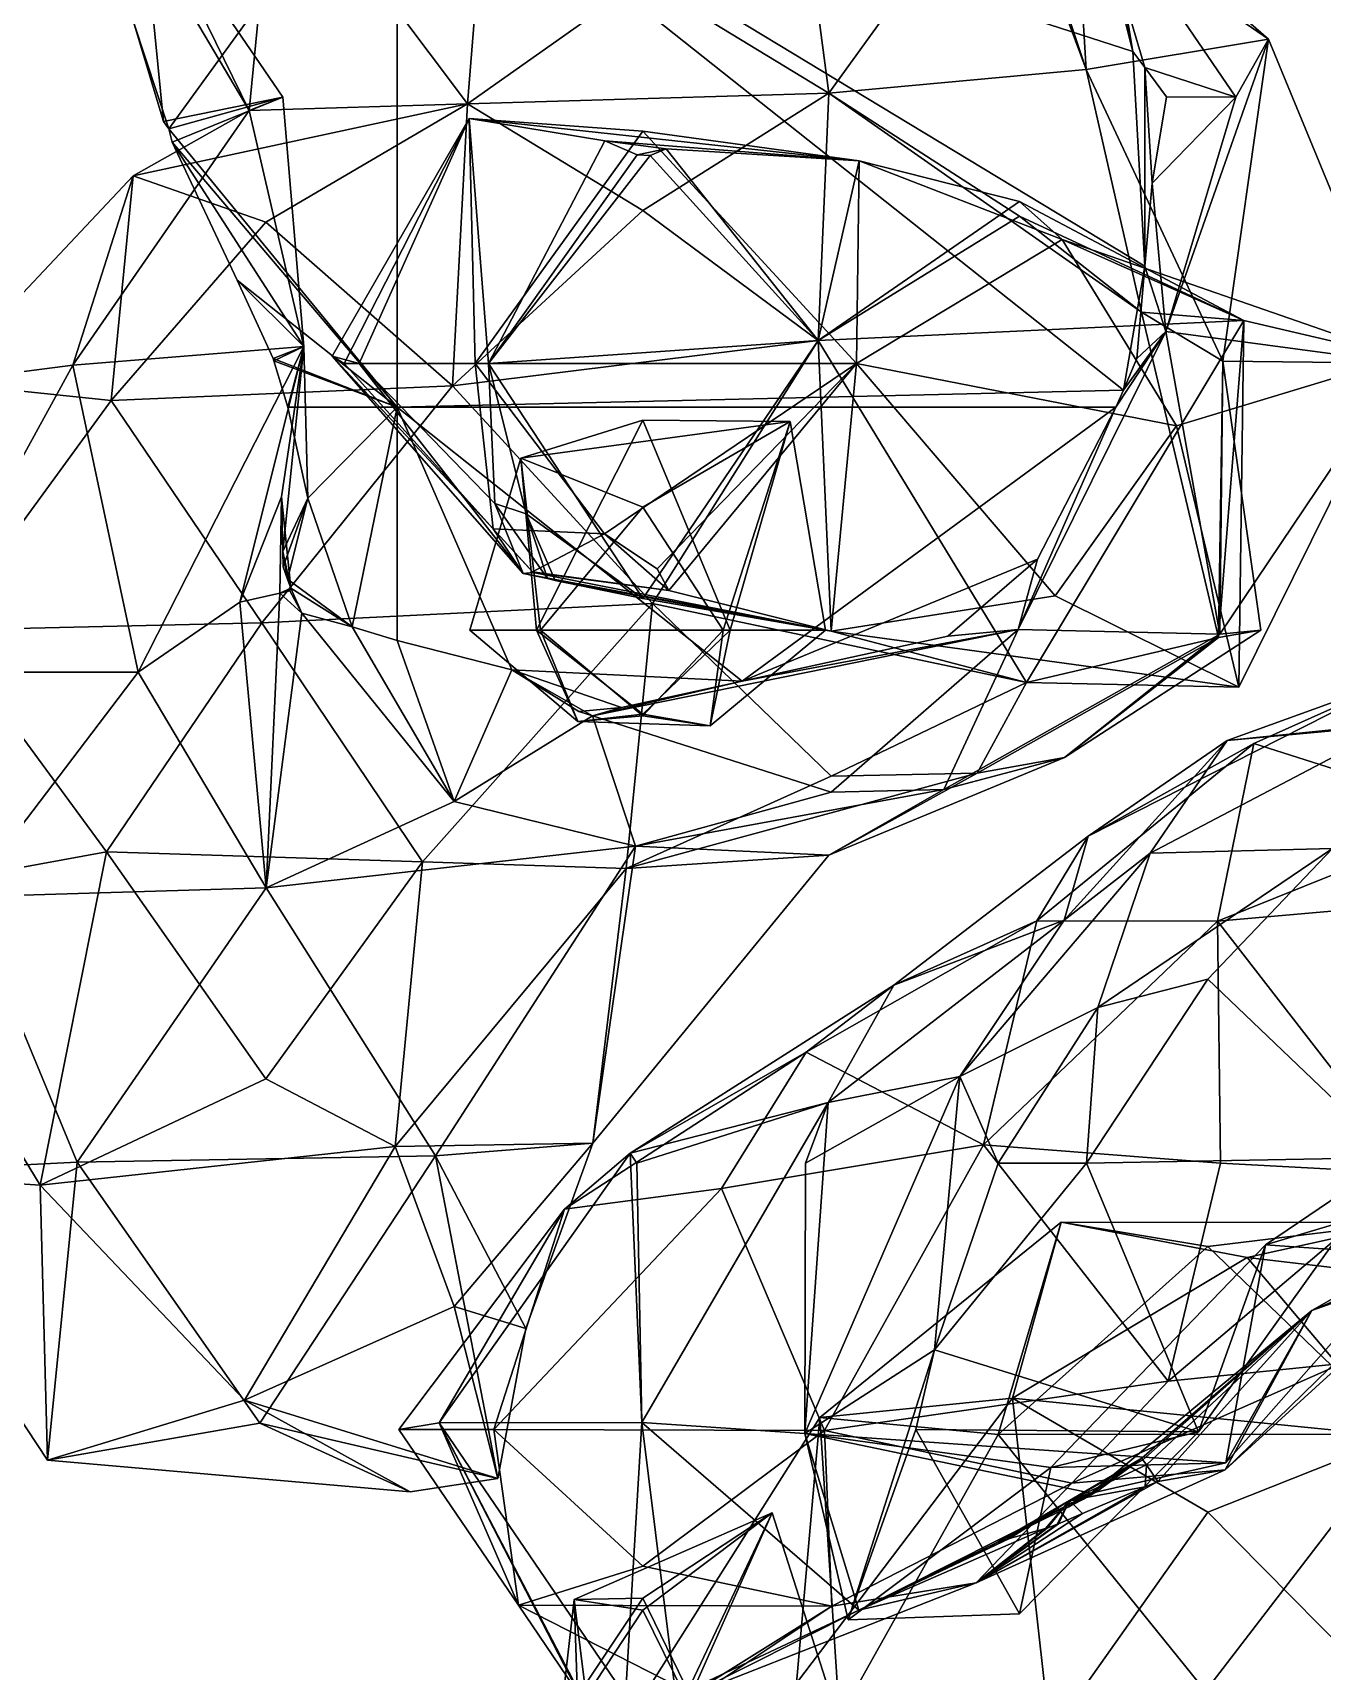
# Model space of a CAD drawing. Extents: x 290095 to 295679, y 4553756 to 4561441.
# Drawn here: x 293495.6 to 293581.9, y 4558391.9 to 4558501.4 of the extents above; entities that cross this region are included whole.
import ezdxf

# ---------------------------------------------------------------- set-up
doc = ezdxf.new("R2010")
doc.units = 0
doc.layers.add('Au_ppm_Pref_-_0_5', color=7, linetype='CONTINUOUS')

msp = doc.modelspace()

# ---------------------------------------------------------------- linework, layer by layer
at = {"layer": 'Au_ppm_Pref_-_0_5'}
for points in [[(293565.91, 4558517.88, 1935.23), (293569.19, 4558500.17, 1935.07), (293568, 4558507.19, 1935.82)], [(293565.91, 4558517.88, 1935.23), (293566.39, 4558511.33, 1930.28), (293569.19, 4558500.17, 1935.07)], [(293524.7, 4558496.65, 1912.92), (293526.33, 4558516.86, 1908.36), (293511.82, 4558513.83, 1913.02)], [(293524.7, 4558496.65, 1912.92), (293536.41, 4558504.96, 1909.14), (293526.33, 4558516.86, 1908.36)], [(293502.35, 4558502.15, 1929.81), (293520, 4558516.06, 1932.73), (293504.72, 4558494.98, 1929.33)], [(293520, 4558516.06, 1932.73), (293520, 4558476.38, 1928.94), (293504.72, 4558494.98, 1929.33)], [(293520, 4558476.38, 1928.94), (293520, 4558516.06, 1932.73), (293568.56, 4558477.52, 1932.25)], [(293568, 4558507.19, 1935.82), (293569.19, 4558500.17, 1935.07), (293520, 4558516.06, 1932.73)], [(293520, 4558516.06, 1932.73), (293569.19, 4558500.17, 1935.07), (293570, 4558485.8, 1933.39)], [(293520, 4558516.06, 1932.73), (293570, 4558485.8, 1933.39), (293568.56, 4558477.52, 1932.25)], [(293536.41, 4558504.96, 1909.14), (293548.86, 4558497.38, 1912.13), (293546.43, 4558515.81, 1908.03)], [(293561.01, 4558514.19, 1912.51), (293546.43, 4558515.81, 1908.03), (293548.86, 4558497.38, 1912.13)], [(293511.82, 4558513.83, 1913.02), (293499.12, 4558514.75, 1918.53), (293510.09, 4558496.22, 1918.22)], [(293499.12, 4558514.75, 1918.53), (293502.82, 4558511.06, 1924.34), (293510.09, 4558496.22, 1918.22)], [(293560.88, 4558512.93, 1924.15), (293565.12, 4558514.93, 1918.4), (293566.07, 4558498.95, 1917.92)], [(293566.07, 4558498.95, 1917.92), (293565.12, 4558514.93, 1918.4), (293561.01, 4558514.19, 1912.51)], [(293510.09, 4558496.22, 1918.22), (293524.7, 4558496.65, 1912.92), (293511.82, 4558513.83, 1913.02)], [(293548.86, 4558497.38, 1912.13), (293566.07, 4558498.95, 1917.92), (293561.01, 4558514.19, 1912.51)], [(293578.27, 4558500.99, 1924.31), (293566.39, 4558511.33, 1930.28), (293560.88, 4558512.93, 1924.15)], [(293560.88, 4558512.93, 1924.15), (293566.07, 4558498.95, 1917.92), (293578.27, 4558500.99, 1924.31)], [(293570, 4558499.08, 1935.01), (293569.19, 4558500.17, 1935.07), (293566.39, 4558511.33, 1930.28)], [(293570, 4558499.08, 1935.01), (293566.39, 4558511.33, 1930.28), (293576.08, 4558497.11, 1930.28)], [(293566.39, 4558511.33, 1930.28), (293578.27, 4558500.99, 1924.31), (293576.08, 4558497.11, 1930.28)], [(293504.36, 4558495.47, 1929.35), (293502.82, 4558511.06, 1924.34), (293502.35, 4558502.15, 1929.81)], [(293502.82, 4558511.06, 1924.34), (293504.36, 4558495.47, 1929.35), (293512.34, 4558497.11, 1924.34)], [(293502.82, 4558511.06, 1924.34), (293512.34, 4558497.11, 1924.34), (293510.09, 4558496.22, 1918.22)], [(293524.7, 4558496.65, 1912.92), (293548.86, 4558497.38, 1912.13), (293536.41, 4558504.96, 1909.14)], [(293504.36, 4558495.47, 1929.35), (293502.35, 4558502.15, 1929.81), (293504.72, 4558494.98, 1929.33)], [(293575.2, 4558479.46, 1918.22), (293578.27, 4558500.99, 1924.31), (293566.07, 4558498.95, 1917.92)], [(293570, 4558485.8, 1933.39), (293569.19, 4558500.17, 1935.07), (293570, 4558499.08, 1935.01)], [(293571.39, 4558481.43, 1930.2), (293576.08, 4558497.11, 1930.28), (293578.27, 4558500.99, 1924.31)], [(293571.39, 4558481.43, 1930.2), (293578.27, 4558500.99, 1924.31), (293587.21, 4558479.33, 1924.43)], [(293575.2, 4558479.46, 1918.22), (293587.21, 4558479.33, 1924.43), (293578.27, 4558500.99, 1924.31)], [(293570, 4558485.8, 1933.39), (293570, 4558499.08, 1935.01), (293570.49, 4558491.36, 1934.11)], [(293570.49, 4558491.36, 1934.11), (293570, 4558499.08, 1935.01), (293571.44, 4558497.12, 1934.9)], [(293571.44, 4558497.12, 1934.9), (293570, 4558499.08, 1935.01), (293576.08, 4558497.11, 1930.28)], [(293566.07, 4558498.95, 1917.92), (293548.86, 4558497.38, 1912.13), (293569.77, 4558482.73, 1912.46)], [(293566.07, 4558498.95, 1917.92), (293569.77, 4558482.73, 1912.46), (293575.2, 4558479.46, 1918.22)], [(293504.36, 4558495.47, 1929.35), (293504.72, 4558494.98, 1929.33), (293512.34, 4558497.11, 1924.34)], [(293504.72, 4558494.98, 1929.33), (293504.94, 4558494.09, 1929.27), (293512.34, 4558497.11, 1924.34)], [(293504.94, 4558494.09, 1929.27), (293513.74, 4558480.44, 1924.81), (293512.34, 4558497.11, 1924.34)], [(293513.74, 4558480.44, 1924.81), (293510.09, 4558496.22, 1918.22), (293512.34, 4558497.11, 1924.34)], [(293524.7, 4558496.65, 1912.92), (293536.41, 4558489.53, 1909.05), (293548.86, 4558497.38, 1912.13)], [(293548.86, 4558497.38, 1912.13), (293536.41, 4558489.53, 1909.05), (293548.15, 4558480.83, 1906.22)], [(293548.86, 4558497.38, 1912.13), (293548.15, 4558480.83, 1906.22), (293561.6, 4558489.14, 1909.18)], [(293569.77, 4558482.73, 1912.46), (293548.86, 4558497.38, 1912.13), (293561.6, 4558489.14, 1909.18)], [(293570.49, 4558491.36, 1934.11), (293571.44, 4558497.12, 1934.9), (293576.08, 4558497.11, 1930.28)], [(293570.49, 4558491.36, 1934.11), (293576.08, 4558497.11, 1930.28), (293571.39, 4558481.43, 1930.2)], [(293502.34, 4558491.84, 1912.46), (293510.09, 4558496.22, 1918.22), (293498.29, 4558479.19, 1918.39)], [(293513.74, 4558480.44, 1924.81), (293498.29, 4558479.19, 1918.39), (293510.09, 4558496.22, 1918.22)], [(293524.7, 4558496.65, 1912.92), (293510.09, 4558496.22, 1918.22), (293502.34, 4558491.84, 1912.46)], [(293524.7, 4558496.65, 1912.92), (293502.34, 4558491.84, 1912.46), (293511.21, 4558488.74, 1909.31)], [(293524.7, 4558496.65, 1912.92), (293511.21, 4558488.74, 1909.31), (293523.69, 4558477.8, 1908.72)], [(293524.7, 4558496.65, 1912.92), (293523.69, 4558477.8, 1908.72), (293536.41, 4558489.53, 1909.05)], [(293504.94, 4558494.09, 1929.27), (293504.72, 4558494.98, 1929.33), (293520, 4558476.38, 1928.94)], [(293516.45, 4558479.29, 1899.99), (293524.81, 4558495.68, 1900.58), (293515.64, 4558479.8, 1900.58)], [(293515.64, 4558479.8, 1900.58), (293524.81, 4558495.68, 1900.58), (293517.46, 4558479.29, 1901.54)], [(293516.45, 4558479.29, 1899.99), (293525.21, 4558479.29, 1895.31), (293524.81, 4558495.68, 1900.58)], [(293524.81, 4558495.68, 1900.58), (293526.1, 4558479.29, 1905.44), (293517.46, 4558479.29, 1901.54)], [(293526.1, 4558479.29, 1905.44), (293524.81, 4558495.68, 1900.58), (293533.89, 4558494.18, 1904.36)], [(293550.89, 4558492.84, 1900.58), (293533.89, 4558494.18, 1904.36), (293524.81, 4558495.68, 1900.58)], [(293524.81, 4558495.68, 1900.58), (293525.21, 4558479.29, 1895.31), (293536.41, 4558494.83, 1895.4)], [(293524.81, 4558495.68, 1900.58), (293536.41, 4558494.83, 1895.4), (293550.89, 4558492.84, 1900.58)], [(293550.71, 4558479.29, 1895.9), (293536.41, 4558494.83, 1895.4), (293525.21, 4558479.29, 1895.31)], [(293550.71, 4558479.29, 1895.9), (293550.89, 4558492.84, 1900.58), (293536.41, 4558494.83, 1895.4)], [(293504.94, 4558494.09, 1929.27), (293520, 4558476.38, 1928.94), (293509.29, 4558484.87, 1928.78)], [(293513.74, 4558480.44, 1924.81), (293504.94, 4558494.09, 1929.27), (293509.29, 4558484.87, 1928.78)], [(293533.89, 4558494.18, 1904.36), (293536.05, 4558493.26, 1905.41), (293526.1, 4558479.29, 1905.44)], [(293550.89, 4558492.84, 1900.58), (293537.99, 4558493.66, 1904.88), (293533.89, 4558494.18, 1904.36)], [(293537.99, 4558493.66, 1904.88), (293536.05, 4558493.26, 1905.41), (293533.89, 4558494.18, 1904.36)], [(293536.9, 4558493.21, 1905.44), (293536.05, 4558493.26, 1905.41), (293537.99, 4558493.66, 1904.88)], [(293537.99, 4558493.66, 1904.88), (293548.15, 4558480.83, 1906.22), (293536.9, 4558493.21, 1905.44)], [(293550.89, 4558492.84, 1900.58), (293548.15, 4558480.83, 1906.22), (293537.99, 4558493.66, 1904.88)], [(293536.05, 4558493.26, 1905.41), (293536.9, 4558493.21, 1905.44), (293526.1, 4558479.29, 1905.44)], [(293548.15, 4558480.83, 1906.22), (293526.1, 4558479.29, 1905.44), (293536.9, 4558493.21, 1905.44)], [(293561.6, 4558490.14, 1904.2), (293548.15, 4558480.83, 1906.22), (293550.89, 4558492.84, 1900.58)], [(293550.71, 4558479.29, 1895.9), (293564.46, 4558487.59, 1899.16), (293550.89, 4558492.84, 1900.58)], [(293561.6, 4558490.14, 1904.2), (293550.89, 4558492.84, 1900.58), (293564.46, 4558487.59, 1899.16)], [(293489.31, 4558478.04, 1912.46), (293502.34, 4558491.84, 1912.46), (293498.29, 4558479.19, 1918.39)], [(293502.34, 4558491.84, 1912.46), (293489.31, 4558478.04, 1912.46), (293500.86, 4558476.83, 1908.4)], [(293502.34, 4558491.84, 1912.46), (293500.86, 4558476.83, 1908.4), (293511.21, 4558488.74, 1909.31)], [(293570.49, 4558491.36, 1934.11), (293571.39, 4558481.43, 1930.2), (293570, 4558485.8, 1933.39)], [(293523.69, 4558477.8, 1908.72), (293548.15, 4558480.83, 1906.22), (293536.41, 4558489.53, 1909.05)], [(293548.15, 4558480.83, 1906.22), (293561.6, 4558490.14, 1904.2), (293576.62, 4558482.18, 1906.84)], [(293561.6, 4558490.14, 1904.2), (293564.46, 4558487.59, 1899.16), (293576.62, 4558482.18, 1906.84)], [(293511.21, 4558488.74, 1909.31), (293500.86, 4558476.83, 1908.4), (293523.69, 4558477.8, 1908.72)], [(293561.6, 4558489.14, 1909.18), (293548.15, 4558480.83, 1906.22), (293576.62, 4558482.18, 1906.84)], [(293569.77, 4558482.73, 1912.46), (293561.6, 4558489.14, 1909.18), (293576.62, 4558482.18, 1906.84)], [(293550.71, 4558479.29, 1895.9), (293572.1, 4558475.13, 1897.02), (293564.46, 4558487.59, 1899.16)], [(293576.62, 4558482.18, 1906.84), (293564.46, 4558487.59, 1899.16), (293587.21, 4558479.71, 1900.43)], [(293572.1, 4558475.13, 1897.02), (293587.21, 4558479.71, 1900.43), (293564.46, 4558487.59, 1899.16)], [(293509.29, 4558484.87, 1928.78), (293520, 4558476.38, 1928.94), (293511.69, 4558479.64, 1928.62)], [(293511.69, 4558479.64, 1928.62), (293513.74, 4558480.44, 1924.81), (293509.29, 4558484.87, 1928.78)], [(293568.56, 4558477.52, 1932.25), (293570, 4558485.8, 1933.39), (293569.46, 4558479.63, 1932.59)], [(293570, 4558485.8, 1933.39), (293571.39, 4558481.43, 1930.2), (293569.46, 4558479.63, 1932.59)], [(293575.2, 4558479.46, 1918.22), (293569.77, 4558482.73, 1912.46), (293574.91, 4558460.98, 1912.41)], [(293569.77, 4558482.73, 1912.46), (293576.62, 4558482.18, 1906.84), (293574.91, 4558460.98, 1912.41)], [(293562.07, 4558457.97, 1906.38), (293574.91, 4558460.98, 1912.41), (293576.62, 4558482.18, 1906.84)], [(293576.62, 4558482.18, 1906.84), (293576.29, 4558457.65, 1900.73), (293562.07, 4558457.97, 1906.38)], [(293576.62, 4558482.18, 1906.84), (293587.21, 4558479.71, 1900.43), (293576.29, 4558457.65, 1900.73)], [(293502.68, 4558458.67, 1923), (293498.29, 4558479.19, 1918.39), (293513.74, 4558480.44, 1924.81)], [(293502.68, 4558458.67, 1923), (293513.74, 4558480.44, 1924.81), (293509.47, 4558463.34, 1927.51)], [(293509.47, 4558463.34, 1927.51), (293513.74, 4558480.44, 1924.81), (293512.26, 4558470.39, 1927.36)], [(293511.75, 4558479.47, 1928.61), (293513.74, 4558480.44, 1924.81), (293511.69, 4558479.64, 1928.62)], [(293512.67, 4558476.38, 1928.49), (293513.74, 4558480.44, 1924.81), (293511.75, 4558479.47, 1928.61)], [(293512.26, 4558470.39, 1927.36), (293513.74, 4558480.44, 1924.81), (293512.35, 4558466.74, 1928.87)], [(293512.35, 4558466.74, 1928.87), (293513.74, 4558480.44, 1924.81), (293514.02, 4558470.29, 1929.04)], [(293514.02, 4558470.29, 1929.04), (293513.74, 4558480.44, 1924.81), (293512.67, 4558476.38, 1928.49)], [(293537.06, 4558463.26, 1908.09), (293548.15, 4558480.83, 1906.22), (293523.69, 4558477.8, 1908.72)], [(293526.1, 4558479.29, 1905.44), (293548.15, 4558480.83, 1906.22), (293536.41, 4558463.58, 1905.82)], [(293548.15, 4558480.83, 1906.22), (293549.02, 4558461.4, 1900.52), (293536.41, 4558463.58, 1905.82)], [(293537.06, 4558463.26, 1908.09), (293562.07, 4558457.97, 1906.38), (293548.15, 4558480.83, 1906.22)], [(293562.07, 4558457.97, 1906.38), (293549.02, 4558461.4, 1900.52), (293548.15, 4558480.83, 1906.22)], [(293571.39, 4558481.43, 1930.2), (293561.53, 4558461.51, 1930.3), (293568.06, 4558476.38, 1932.11)], [(293571.39, 4558481.43, 1930.2), (293575, 4558461.2, 1924.49), (293561.53, 4558461.51, 1930.3)], [(293571.39, 4558481.43, 1930.2), (293568.06, 4558476.38, 1932.11), (293568.56, 4558477.52, 1932.25)], [(293571.39, 4558481.43, 1930.2), (293568.56, 4558477.52, 1932.25), (293569.46, 4558479.63, 1932.59)], [(293575, 4558461.2, 1924.49), (293571.39, 4558481.43, 1930.2), (293587.21, 4558479.33, 1924.43)], [(293511.69, 4558479.64, 1928.62), (293520, 4558476.38, 1928.94), (293511.75, 4558479.47, 1928.61)], [(293511.75, 4558479.47, 1928.61), (293520, 4558476.38, 1928.94), (293512.67, 4558476.38, 1928.49)], [(293516.45, 4558479.29, 1899.99), (293515.64, 4558479.8, 1900.58), (293526.42, 4558468.25, 1899.56)], [(293528.42, 4558465.26, 1900.58), (293526.42, 4558468.25, 1899.56), (293515.64, 4558479.8, 1900.58)], [(293515.64, 4558479.8, 1900.58), (293517.46, 4558479.29, 1901.54), (293528.42, 4558465.26, 1900.58)], [(293576.29, 4558457.65, 1900.73), (293587.21, 4558479.71, 1900.43), (293572.1, 4558475.13, 1897.02)], [(293575.2, 4558479.46, 1918.22), (293574.91, 4558460.98, 1912.41), (293577.74, 4558461.47, 1918.4)], [(293575, 4558461.2, 1924.49), (293587.21, 4558479.33, 1924.43), (293575.2, 4558479.46, 1918.22)], [(293575, 4558461.2, 1924.49), (293575.2, 4558479.46, 1918.22), (293577.74, 4558461.47, 1918.4)], [(293502.68, 4558458.67, 1923), (293487.05, 4558458.66, 1917.55), (293498.29, 4558479.19, 1918.39)], [(293489.31, 4558478.04, 1912.46), (293498.29, 4558479.19, 1918.39), (293487.05, 4558458.66, 1917.55)], [(293525.21, 4558479.29, 1895.31), (293516.45, 4558479.29, 1899.99), (293526.42, 4558468.25, 1899.56)], [(293526.1, 4558479.29, 1905.44), (293526.52, 4558469.95, 1902.13), (293517.46, 4558479.29, 1901.54)], [(293528.42, 4558465.26, 1900.58), (293517.46, 4558479.29, 1901.54), (293526.52, 4558469.95, 1902.13)], [(293525.21, 4558479.29, 1895.31), (293526.42, 4558468.25, 1899.56), (293533.86, 4558467.92, 1895.59)], [(293550.71, 4558479.29, 1895.9), (293525.21, 4558479.29, 1895.31), (293533.86, 4558467.92, 1895.59)], [(293526.52, 4558469.95, 1902.13), (293526.1, 4558479.29, 1905.44), (293528.61, 4558469.24, 1903.16)], [(293528.61, 4558469.24, 1903.16), (293526.1, 4558479.29, 1905.44), (293536.41, 4558463.58, 1905.82)], [(293550.71, 4558479.29, 1895.9), (293533.86, 4558467.92, 1895.59), (293537.38, 4558465.57, 1895.69)], [(293550.71, 4558479.29, 1895.9), (293537.38, 4558465.57, 1895.69), (293538.16, 4558464.13, 1896.35)], [(293550.71, 4558479.29, 1895.9), (293538.16, 4558464.13, 1896.35), (293549.02, 4558461.4, 1900.52)], [(293550.71, 4558479.29, 1895.9), (293549.02, 4558461.4, 1900.52), (293563.99, 4558463.77, 1896.54)], [(293550.71, 4558479.29, 1895.9), (293563.99, 4558463.77, 1896.54), (293572.1, 4558475.13, 1897.02)], [(293489.31, 4558478.04, 1912.46), (293489.65, 4558461.47, 1908.24), (293500.86, 4558476.83, 1908.4)], [(293523.69, 4558477.8, 1908.72), (293500.86, 4558476.83, 1908.4), (293510.93, 4558461.95, 1908.18)], [(293537.06, 4558463.26, 1908.09), (293523.69, 4558477.8, 1908.72), (293510.93, 4558461.95, 1908.18)], [(293568.56, 4558477.52, 1932.25), (293568.06, 4558476.38, 1932.11), (293520, 4558476.38, 1928.94)], [(293500.86, 4558476.83, 1908.4), (293489.65, 4558461.47, 1908.24), (293510.93, 4558461.95, 1908.18)], [(293512.67, 4558476.38, 1928.49), (293520, 4558476.38, 1928.94), (293514.02, 4558470.29, 1929.04)], [(293514.02, 4558470.29, 1929.04), (293520, 4558476.38, 1928.94), (293516.97, 4558461.69, 1929.88)], [(293520, 4558476.38, 1928.94), (293520, 4558460.78, 1930.14), (293516.97, 4558461.69, 1929.88)], [(293527.67, 4558458.81, 1930.86), (293520, 4558460.78, 1930.14), (293520, 4558476.38, 1928.94)], [(293520, 4558476.38, 1928.94), (293543.07, 4558458.07, 1932.07), (293527.67, 4558458.81, 1930.86)], [(293543.07, 4558458.07, 1932.07), (293520, 4558476.38, 1928.94), (293568.06, 4558476.38, 1932.11)], [(293562.82, 4558466.21, 1932.66), (293543.07, 4558458.07, 1932.07), (293568.06, 4558476.38, 1932.11)], [(293568.06, 4558476.38, 1932.11), (293561.53, 4558461.51, 1930.3), (293562.82, 4558466.21, 1932.66)], [(293528.27, 4558472.98, 1882.77), (293529.31, 4558461.47, 1879.42), (293536.41, 4558475.52, 1878.08)], [(293546.27, 4558475.43, 1882.77), (293528.27, 4558472.98, 1882.77), (293536.41, 4558475.52, 1878.08)], [(293528.27, 4558472.98, 1882.77), (293546.27, 4558475.43, 1882.77), (293536.41, 4558469.69, 1885.5)], [(293542.27, 4558461.47, 1880), (293536.41, 4558475.52, 1878.08), (293529.31, 4558461.47, 1879.42)], [(293542.27, 4558461.47, 1880), (293546.27, 4558475.43, 1882.77), (293536.41, 4558475.52, 1878.08)], [(293546.27, 4558475.43, 1882.77), (293541.8, 4558461.47, 1885.31), (293536.41, 4558469.69, 1885.5)], [(293546.27, 4558475.43, 1882.77), (293548.64, 4558461.47, 1882.77), (293541.8, 4558461.47, 1885.31)], [(293542.27, 4558461.47, 1880), (293548.64, 4558461.47, 1882.77), (293546.27, 4558475.43, 1882.77)], [(293572.1, 4558475.13, 1897.02), (293563.99, 4558463.77, 1896.54), (293576.29, 4558457.65, 1900.73)], [(293524.84, 4558461.47, 1882.77), (293528.27, 4558472.98, 1882.77), (293529.57, 4558461.47, 1885.99)], [(293528.27, 4558472.98, 1882.77), (293524.84, 4558461.47, 1882.77), (293529.31, 4558461.47, 1879.42)], [(293528.27, 4558472.98, 1882.77), (293536.41, 4558469.69, 1885.5), (293529.57, 4558461.47, 1885.99)], [(293509.47, 4558463.34, 1927.51), (293512.26, 4558470.39, 1927.36), (293512.14, 4558463.94, 1929.05)], [(293512.26, 4558470.39, 1927.36), (293512.87, 4558464.27, 1929.43), (293512.14, 4558463.94, 1929.05)], [(293512.87, 4558464.27, 1929.43), (293512.26, 4558470.39, 1927.36), (293512.35, 4558466.74, 1928.87)], [(293512.37, 4558465.71, 1929.29), (293512.35, 4558466.74, 1928.87), (293514.02, 4558470.29, 1929.04)], [(293512.66, 4558464.87, 1929.37), (293512.37, 4558465.71, 1929.29), (293514.02, 4558470.29, 1929.04)], [(293512.66, 4558464.87, 1929.37), (293514.02, 4558470.29, 1929.04), (293516.97, 4558461.69, 1929.88)], [(293528.42, 4558465.26, 1900.58), (293526.52, 4558469.95, 1902.13), (293530.04, 4558464.92, 1901.51)], [(293526.52, 4558469.95, 1902.13), (293528.61, 4558469.24, 1903.16), (293530.04, 4558464.92, 1901.51)], [(293541.8, 4558461.47, 1885.31), (293529.57, 4558461.47, 1885.99), (293536.41, 4558469.69, 1885.5)], [(293530.55, 4558464.79, 1902.66), (293528.61, 4558469.24, 1903.16), (293536.41, 4558463.58, 1905.82)], [(293530.04, 4558464.92, 1901.51), (293528.61, 4558469.24, 1903.16), (293530.55, 4558464.79, 1902.66)], [(293529.05, 4558465.38, 1899.38), (293533.86, 4558467.92, 1895.59), (293526.42, 4558468.25, 1899.56)], [(293526.42, 4558468.25, 1899.56), (293528.42, 4558465.26, 1900.58), (293529.08, 4558465.33, 1899.4)], [(293528.42, 4558465.26, 1900.58), (293528.42, 4558465.26, 1900.58), (293526.42, 4558468.25, 1899.56)], [(293529.05, 4558465.38, 1899.38), (293526.42, 4558468.25, 1899.56), (293529.08, 4558465.33, 1899.4)], [(293529.05, 4558465.38, 1899.38), (293538.16, 4558464.13, 1896.35), (293533.86, 4558467.92, 1895.59)], [(293538.16, 4558464.13, 1896.35), (293537.38, 4558465.57, 1895.69), (293533.86, 4558467.92, 1895.59)], [(293512.66, 4558464.87, 1929.37), (293512.35, 4558466.74, 1928.87), (293512.37, 4558465.71, 1929.29)], [(293512.87, 4558464.27, 1929.43), (293512.35, 4558466.74, 1928.87), (293512.66, 4558464.87, 1929.37)], [(293562.82, 4558466.21, 1932.66), (293556.82, 4558461.06, 1932.72), (293543.07, 4558458.07, 1932.07)], [(293562.82, 4558466.21, 1932.66), (293561.53, 4558461.51, 1930.3), (293556.82, 4558461.06, 1932.72)], [(293528.42, 4558465.26, 1900.58), (293549.02, 4558461.4, 1900.52), (293529.08, 4558465.33, 1899.4)], [(293528.42, 4558465.26, 1900.58), (293530.04, 4558464.92, 1901.51), (293528.42, 4558465.26, 1900.58)], [(293530.04, 4558464.92, 1901.51), (293549.02, 4558461.4, 1900.52), (293528.42, 4558465.26, 1900.58)], [(293529.08, 4558465.33, 1899.4), (293538.16, 4558464.13, 1896.35), (293529.05, 4558465.38, 1899.38)], [(293549.02, 4558461.4, 1900.52), (293538.16, 4558464.13, 1896.35), (293529.08, 4558465.33, 1899.4)], [(293512.14, 4558463.94, 1929.05), (293512.87, 4558464.27, 1929.43), (293512.81, 4558464.09, 1929.44)], [(293512.14, 4558463.94, 1929.05), (293512.81, 4558464.09, 1929.44), (293513.61, 4558462.6, 1929.6)], [(293512.87, 4558464.27, 1929.43), (293512.66, 4558464.87, 1929.37), (293516.97, 4558461.69, 1929.88)], [(293513.61, 4558462.6, 1929.6), (293512.81, 4558464.09, 1929.44), (293512.87, 4558464.27, 1929.43)], [(293513.61, 4558462.6, 1929.6), (293512.87, 4558464.27, 1929.43), (293516.97, 4558461.69, 1929.88)], [(293530.55, 4558464.79, 1902.66), (293549.02, 4558461.4, 1900.52), (293530.04, 4558464.92, 1901.51)], [(293536.41, 4558463.58, 1905.82), (293549.02, 4558461.4, 1900.52), (293530.55, 4558464.79, 1902.66)], [(293509.47, 4558463.34, 1927.51), (293511.24, 4558444.24, 1924.98), (293502.68, 4558458.67, 1923)], [(293512.14, 4558463.94, 1929.05), (293511.24, 4558444.24, 1924.98), (293509.47, 4558463.34, 1927.51)], [(293521.68, 4558445.98, 1908.3), (293537.06, 4558463.26, 1908.09), (293510.93, 4558461.95, 1908.18)], [(293511.24, 4558444.24, 1924.98), (293512.14, 4558463.94, 1929.05), (293513.61, 4558462.6, 1929.6)], [(293521.68, 4558445.98, 1908.3), (293535.31, 4558445.53, 1912.75), (293537.06, 4558463.26, 1908.09)], [(293535.31, 4558445.53, 1912.75), (293549.01, 4558451.72, 1909.21), (293537.06, 4558463.26, 1908.09)], [(293537.06, 4558463.26, 1908.09), (293549.01, 4558451.72, 1909.21), (293562.07, 4558457.97, 1906.38)], [(293576.29, 4558457.65, 1900.73), (293563.99, 4558463.77, 1896.54), (293549.02, 4558461.4, 1900.52)], [(293510.93, 4558461.95, 1908.18), (293489.65, 4558461.47, 1908.24), (293500.56, 4558446.65, 1908.44)], [(293521.68, 4558445.98, 1908.3), (293510.93, 4558461.95, 1908.18), (293500.56, 4558446.65, 1908.44)], [(293523.81, 4558450.02, 1928.16), (293511.24, 4558444.24, 1924.98), (293513.61, 4558462.6, 1929.6)], [(293523.81, 4558450.02, 1928.16), (293513.61, 4558462.6, 1929.6), (293516.97, 4558461.69, 1929.88)], [(293489.65, 4558461.47, 1908.24), (293484.34, 4558443.69, 1912.15), (293500.56, 4558446.65, 1908.44)], [(293520, 4558460.78, 1930.14), (293523.81, 4558450.02, 1928.16), (293516.97, 4558461.69, 1929.88)], [(293527.67, 4558458.81, 1930.86), (293523.81, 4558450.02, 1928.16), (293520, 4558460.78, 1930.14)], [(293532.08, 4558455.36, 1882.77), (293524.84, 4558461.47, 1882.77), (293529.57, 4558461.47, 1885.99)], [(293524.84, 4558461.47, 1882.77), (293532.08, 4558455.36, 1882.77), (293529.31, 4558461.47, 1879.42)], [(293542.27, 4558461.47, 1880), (293529.31, 4558461.47, 1879.42), (293536.41, 4558455.85, 1880.89)], [(293532.08, 4558455.36, 1882.77), (293536.41, 4558455.85, 1880.89), (293529.31, 4558461.47, 1879.42)], [(293532.08, 4558455.36, 1882.77), (293529.57, 4558461.47, 1885.99), (293536.41, 4558455.75, 1884.67)], [(293536.41, 4558455.75, 1884.67), (293529.57, 4558461.47, 1885.99), (293541.8, 4558461.47, 1885.31)], [(293561.53, 4558461.51, 1930.3), (293533.05, 4558455.74, 1930.97), (293543.07, 4558458.07, 1932.07)], [(293561.53, 4558461.51, 1930.3), (293549.01, 4558450.63, 1927.95), (293533.05, 4558455.74, 1930.97)], [(293542.27, 4558461.47, 1880), (293536.41, 4558455.85, 1880.89), (293540.93, 4558455.07, 1882.77)], [(293540.93, 4558455.07, 1882.77), (293536.41, 4558455.75, 1884.67), (293541.8, 4558461.47, 1885.31)], [(293542.27, 4558461.47, 1880), (293540.93, 4558455.07, 1882.77), (293548.64, 4558461.47, 1882.77)], [(293548.64, 4558461.47, 1882.77), (293540.93, 4558455.07, 1882.77), (293541.8, 4558461.47, 1885.31)], [(293556.82, 4558461.06, 1932.72), (293561.53, 4558461.51, 1930.3), (293543.07, 4558458.07, 1932.07)], [(293556.54, 4558450.81, 1924.34), (293549.01, 4558450.63, 1927.95), (293561.53, 4558461.51, 1930.3)], [(293562.07, 4558457.97, 1906.38), (293576.29, 4558457.65, 1900.73), (293549.02, 4558461.4, 1900.52)], [(293561.53, 4558461.51, 1930.3), (293575, 4558461.2, 1924.49), (293556.54, 4558450.81, 1924.34)], [(293575, 4558461.2, 1924.49), (293564.62, 4558452.95, 1919.82), (293556.54, 4558450.81, 1924.34)], [(293564.62, 4558452.95, 1919.82), (293574.91, 4558460.98, 1912.41), (293558.79, 4558451.92, 1913.89)], [(293574.91, 4558460.98, 1912.41), (293562.07, 4558457.97, 1906.38), (293558.79, 4558451.92, 1913.89)], [(293564.62, 4558452.95, 1919.82), (293575, 4558461.2, 1924.49), (293577.74, 4558461.47, 1918.4)], [(293577.74, 4558461.47, 1918.4), (293574.91, 4558460.98, 1912.41), (293564.62, 4558452.95, 1919.82)], [(293502.68, 4558458.67, 1923), (293491.24, 4558443.65, 1921.88), (293487.05, 4558458.66, 1917.55)], [(293502.68, 4558458.67, 1923), (293511.24, 4558444.24, 1924.98), (293491.24, 4558443.65, 1921.88)], [(293527.67, 4558458.81, 1930.86), (293533.05, 4558455.74, 1930.97), (293523.81, 4558450.02, 1928.16)], [(293534.99, 4558456.29, 1931.6), (293532.14, 4558456.04, 1931.41), (293527.67, 4558458.81, 1930.86)], [(293543.07, 4558458.07, 1932.07), (293534.99, 4558456.29, 1931.6), (293527.67, 4558458.81, 1930.86)], [(293533.05, 4558455.74, 1930.97), (293527.67, 4558458.81, 1930.86), (293532.14, 4558456.04, 1931.41)], [(293543.07, 4558458.07, 1932.07), (293533.05, 4558455.74, 1930.97), (293534.99, 4558456.29, 1931.6)], [(293549.01, 4558451.72, 1909.21), (293558.79, 4558451.92, 1913.89), (293562.07, 4558457.97, 1906.38)], [(293566.21, 4558447.69, 1859.01), (293587.09, 4558458.28, 1859.23), (293577.28, 4558453.9, 1863.88)], [(293587.09, 4558458.28, 1859.23), (293566.21, 4558447.69, 1859.01), (293575.49, 4558454.09, 1853.04)], [(293575.49, 4558454.09, 1853.04), (293598.69, 4558456.46, 1853.39), (293587.09, 4558458.28, 1859.23)], [(293592.43, 4558449.09, 1865.78), (293577.28, 4558453.9, 1863.88), (293587.09, 4558458.28, 1859.23)], [(293598.69, 4558456.46, 1853.39), (293575.49, 4558454.09, 1853.04), (293586.65, 4558455.11, 1846.91)], [(293535.93, 4558447.02, 1924.56), (293523.81, 4558450.02, 1928.16), (293533.05, 4558455.74, 1930.97)], [(293532.08, 4558455.36, 1882.77), (293540.93, 4558455.07, 1882.77), (293536.41, 4558455.85, 1880.89)], [(293540.93, 4558455.07, 1882.77), (293532.08, 4558455.36, 1882.77), (293536.41, 4558455.75, 1884.67)], [(293533.05, 4558455.74, 1930.97), (293532.14, 4558456.04, 1931.41), (293534.99, 4558456.29, 1931.6)], [(293535.93, 4558447.02, 1924.56), (293533.05, 4558455.74, 1930.97), (293549.01, 4558450.63, 1927.95)], [(293570.35, 4558446.55, 1846.2), (293586.65, 4558455.11, 1846.91), (293575.49, 4558454.09, 1853.04)], [(293586.65, 4558455.11, 1846.91), (293570.35, 4558446.55, 1846.2), (293582.55, 4558446.88, 1840.02)], [(293574.85, 4558442.01, 1870.64), (293562.77, 4558442.04, 1864.97), (293577.28, 4558453.9, 1863.88)], [(293562.77, 4558442.04, 1864.97), (293566.21, 4558447.69, 1859.01), (293577.28, 4558453.9, 1863.88)], [(293570.35, 4558446.55, 1846.2), (293575.49, 4558454.09, 1853.04), (293564.59, 4558442.08, 1853)], [(293566.21, 4558447.69, 1859.01), (293564.59, 4558442.08, 1853), (293575.49, 4558454.09, 1853.04)], [(293574.85, 4558442.01, 1870.64), (293577.28, 4558453.9, 1863.88), (293592.43, 4558449.09, 1865.78)], [(293556.54, 4558450.81, 1924.34), (293564.62, 4558452.95, 1919.82), (293548.85, 4558446.42, 1918.33)], [(293548.85, 4558446.42, 1918.33), (293564.62, 4558452.95, 1919.82), (293558.79, 4558451.92, 1913.89)], [(293548.85, 4558446.42, 1918.33), (293558.79, 4558451.92, 1913.89), (293535.31, 4558445.53, 1912.75)], [(293535.31, 4558445.53, 1912.75), (293558.79, 4558451.92, 1913.89), (293549.01, 4558451.72, 1909.21)], [(293535.93, 4558447.02, 1924.56), (293511.24, 4558444.24, 1924.98), (293523.81, 4558450.02, 1928.16)], [(293535.93, 4558447.02, 1924.56), (293549.01, 4558450.63, 1927.95), (293556.54, 4558450.81, 1924.34)], [(293535.93, 4558447.02, 1924.56), (293556.54, 4558450.81, 1924.34), (293548.85, 4558446.42, 1918.33)], [(293593.41, 4558443.65, 1868.06), (293574.85, 4558442.01, 1870.64), (293592.43, 4558449.09, 1865.78)], [(293562.77, 4558442.04, 1864.97), (293553.2, 4558437.73, 1859.01), (293566.21, 4558447.69, 1859.01)], [(293564.59, 4558442.08, 1853), (293566.21, 4558447.69, 1859.01), (293553.2, 4558437.73, 1859.01)], [(293484.34, 4558443.69, 1912.15), (293496.11, 4558424.37, 1911.34), (293500.56, 4558446.65, 1908.44)], [(293511.21, 4558431.48, 1908.4), (293500.56, 4558446.65, 1908.44), (293496.11, 4558424.37, 1911.34)], [(293521.68, 4558445.98, 1908.3), (293500.56, 4558446.65, 1908.44), (293511.21, 4558431.48, 1908.4)], [(293511.24, 4558444.24, 1924.98), (293535.93, 4558447.02, 1924.56), (293522.56, 4558426.32, 1923.8)], [(293535.93, 4558447.02, 1924.56), (293533.07, 4558427.18, 1918.4), (293522.56, 4558426.32, 1923.8)], [(293535.93, 4558447.02, 1924.56), (293548.85, 4558446.42, 1918.33), (293533.07, 4558427.18, 1918.4)], [(293557.63, 4558431.63, 1845.28), (293570.35, 4558446.55, 1846.2), (293564.59, 4558442.08, 1853)], [(293570.35, 4558446.55, 1846.2), (293557.63, 4558431.63, 1845.28), (293566.84, 4558436.24, 1841.19)], [(293570.35, 4558446.55, 1846.2), (293566.84, 4558436.24, 1841.19), (293582.55, 4558446.88, 1840.02)], [(293566.84, 4558436.24, 1841.19), (293574.2, 4558438.13, 1837.09), (293582.55, 4558446.88, 1840.02)], [(293574.2, 4558438.13, 1837.09), (293586.7, 4558426.22, 1834.25), (293582.55, 4558446.88, 1840.02)], [(293521.68, 4558445.98, 1908.3), (293511.21, 4558431.48, 1908.4), (293519.86, 4558426.95, 1912.84)], [(293521.68, 4558445.98, 1908.3), (293519.86, 4558426.95, 1912.84), (293535.31, 4558445.53, 1912.75)], [(293533.07, 4558427.18, 1918.4), (293535.31, 4558445.53, 1912.75), (293519.86, 4558426.95, 1912.84)], [(293548.85, 4558446.42, 1918.33), (293535.31, 4558445.53, 1912.75), (293533.07, 4558427.18, 1918.4)], [(293484.34, 4558443.69, 1912.15), (293483.93, 4558425.16, 1918.47), (293496.11, 4558424.37, 1911.34)], [(293483.93, 4558425.16, 1918.47), (293491.24, 4558443.65, 1921.88), (293498.6, 4558425.91, 1923.92)], [(293491.24, 4558443.65, 1921.88), (293511.24, 4558444.24, 1924.98), (293498.6, 4558425.91, 1923.92)], [(293522.56, 4558426.32, 1923.8), (293498.6, 4558425.91, 1923.92), (293511.24, 4558444.24, 1924.98)], [(293593.41, 4558443.65, 1868.06), (293587.93, 4558425.14, 1871.3), (293574.85, 4558442.01, 1870.64)], [(293553.2, 4558437.73, 1859.01), (293548.82, 4558429.9, 1852.87), (293564.59, 4558442.08, 1853)], [(293564.59, 4558442.08, 1853), (293548.82, 4558429.9, 1852.87), (293557.63, 4558431.63, 1845.28)], [(293559.21, 4558427.07, 1872.74), (293547.35, 4558433.25, 1865.07), (293562.77, 4558442.04, 1864.97)], [(293562.77, 4558442.04, 1864.97), (293547.35, 4558433.25, 1865.07), (293553.2, 4558437.73, 1859.01)], [(293574.85, 4558442.01, 1870.64), (293559.21, 4558427.07, 1872.74), (293562.77, 4558442.04, 1864.97)], [(293574.85, 4558442.01, 1870.64), (293575.06, 4558425.84, 1874.66), (293559.21, 4558427.07, 1872.74)], [(293574.85, 4558442.01, 1870.64), (293587.93, 4558425.14, 1871.3), (293575.06, 4558425.84, 1874.66)], [(293548.82, 4558429.9, 1852.87), (293553.2, 4558437.73, 1859.01), (293535.57, 4558426.51, 1858.96)], [(293547.35, 4558433.25, 1865.07), (293535.57, 4558426.51, 1858.96), (293553.2, 4558437.73, 1859.01)], [(293566.09, 4558425.84, 1837.37), (293586.7, 4558426.22, 1834.25), (293574.2, 4558438.13, 1837.09)], [(293566.09, 4558425.84, 1837.37), (293574.2, 4558438.13, 1837.09), (293566.84, 4558436.24, 1841.19)], [(293560.19, 4558425.84, 1841.19), (293566.84, 4558436.24, 1841.19), (293557.63, 4558431.63, 1845.28)], [(293566.09, 4558425.84, 1837.37), (293566.84, 4558436.24, 1841.19), (293560.19, 4558425.84, 1841.19)], [(293531.19, 4558422.76, 1864.95), (293547.35, 4558433.25, 1865.07), (293541.69, 4558424.14, 1869.64)], [(293547.35, 4558433.25, 1865.07), (293531.19, 4558422.76, 1864.95), (293535.57, 4558426.51, 1858.96)], [(293541.69, 4558424.14, 1869.64), (293547.35, 4558433.25, 1865.07), (293559.21, 4558427.07, 1872.74)], [(293519.86, 4558426.95, 1912.84), (293511.21, 4558431.48, 1908.4), (293496.11, 4558424.37, 1911.34)], [(293547.26, 4558407.75, 1847), (293555.93, 4558413.35, 1840.21), (293557.63, 4558431.63, 1845.28)], [(293547.3, 4558425.84, 1847.13), (293547.26, 4558407.75, 1847), (293557.63, 4558431.63, 1845.28)], [(293557.63, 4558431.63, 1845.28), (293548.82, 4558429.9, 1852.87), (293547.3, 4558425.84, 1847.13)], [(293555.93, 4558413.35, 1840.21), (293560.19, 4558425.84, 1841.19), (293557.63, 4558431.63, 1845.28)], [(293536.03, 4558425.84, 1853.07), (293548.82, 4558429.9, 1852.87), (293535.57, 4558426.51, 1858.96)], [(293536.03, 4558425.84, 1853.07), (293536.35, 4558408.5, 1853.42), (293548.82, 4558429.9, 1852.87)], [(293547.26, 4558407.75, 1847), (293548.82, 4558429.9, 1852.87), (293536.35, 4558408.5, 1853.42)], [(293548.82, 4558429.9, 1852.87), (293547.26, 4558407.75, 1847), (293547.3, 4558425.84, 1847.13)], [(293519.86, 4558426.95, 1912.84), (293496.11, 4558424.37, 1911.34), (293509.79, 4558409.98, 1913.92)], [(293523.81, 4558416.26, 1915.66), (293519.86, 4558426.95, 1912.84), (293509.79, 4558409.98, 1913.92)], [(293533.07, 4558427.18, 1918.4), (293519.86, 4558426.95, 1912.84), (293523.81, 4558416.26, 1915.66)], [(293522.56, 4558426.32, 1923.8), (293533.07, 4558427.18, 1918.4), (293528.59, 4558414.78, 1918.4)], [(293533.07, 4558427.18, 1918.4), (293523.81, 4558416.26, 1915.66), (293528.59, 4558414.78, 1918.4)], [(293541.69, 4558424.14, 1869.64), (293559.21, 4558427.07, 1872.74), (293548.58, 4558407.97, 1871.13)], [(293571.56, 4558411.27, 1870.1), (293548.58, 4558407.97, 1871.13), (293559.21, 4558427.07, 1872.74)], [(293571.56, 4558411.27, 1870.1), (293559.21, 4558427.07, 1872.74), (293575.06, 4558425.84, 1874.66)], [(293498.6, 4558425.91, 1923.92), (293496.6, 4558405.98, 1918.25), (293483.93, 4558425.16, 1918.47)], [(293498.6, 4558425.91, 1923.92), (293510.81, 4558408.45, 1922.61), (293496.6, 4558405.98, 1918.25)], [(293522.56, 4558426.32, 1923.8), (293510.81, 4558408.45, 1922.61), (293498.6, 4558425.91, 1923.92)], [(293522.56, 4558426.32, 1923.8), (293526.73, 4558404.76, 1918.22), (293510.81, 4558408.45, 1922.61)], [(293522.56, 4558426.32, 1923.8), (293528.59, 4558414.78, 1918.4), (293526.73, 4558404.76, 1918.22)], [(293531.19, 4558422.76, 1864.95), (293522.8, 4558408.47, 1859.1), (293535.57, 4558426.51, 1858.96)], [(293536.35, 4558408.5, 1853.42), (293535.57, 4558426.51, 1858.96), (293522.8, 4558408.47, 1859.1)], [(293536.35, 4558408.5, 1853.42), (293536.03, 4558425.84, 1853.07), (293535.57, 4558426.51, 1858.96)], [(293573.59, 4558407.87, 1834.99), (293566.09, 4558425.84, 1837.37), (293555.93, 4558413.35, 1840.21)], [(293566.09, 4558425.84, 1837.37), (293560.19, 4558425.84, 1841.19), (293555.93, 4558413.35, 1840.21)], [(293586.7, 4558426.22, 1834.25), (293566.09, 4558425.84, 1837.37), (293573.59, 4558407.87, 1834.99)], [(293575.06, 4558425.84, 1874.66), (293587.93, 4558425.14, 1871.3), (293571.56, 4558411.27, 1870.1)], [(293573.59, 4558407.87, 1834.99), (293578.06, 4558420.37, 1841.19), (293586.7, 4558426.22, 1834.25)], [(293578.06, 4558420.37, 1841.19), (293587.69, 4558419.71, 1847.37), (293598.62, 4558426.5, 1841.19)], [(293586.7, 4558426.22, 1834.25), (293578.06, 4558420.37, 1841.19), (293598.62, 4558426.5, 1841.19)], [(293496.11, 4558424.37, 1911.34), (293483.93, 4558425.16, 1918.47), (293496.6, 4558405.98, 1918.25)], [(293583.17, 4558412.45, 1863.38), (293571.56, 4558411.27, 1870.1), (293587.93, 4558425.14, 1871.3)], [(293581.17, 4558415.99, 1853.07), (293589.26, 4558418.86, 1857.84), (293601.61, 4558424.68, 1853.25)], [(293601.61, 4558424.68, 1853.25), (293587.69, 4558419.71, 1847.37), (293581.17, 4558415.99, 1853.07)], [(293509.79, 4558409.98, 1913.92), (293496.11, 4558424.37, 1911.34), (293496.6, 4558405.98, 1918.25)], [(293531.19, 4558422.76, 1864.95), (293541.69, 4558424.14, 1869.64), (293526.45, 4558408.02, 1869.64)], [(293526.45, 4558408.02, 1869.64), (293541.69, 4558424.14, 1869.64), (293548.58, 4558407.97, 1871.13)], [(293520.1, 4558408.02, 1864.95), (293531.19, 4558422.76, 1864.95), (293526.45, 4558408.02, 1869.64)], [(293531.19, 4558422.76, 1864.95), (293520.1, 4558408.02, 1864.95), (293522.8, 4558408.47, 1859.1)], [(293560.19, 4558407.7, 1782.93), (293564.39, 4558421.9, 1787.74), (293548.26, 4558408.82, 1787.38)], [(293564.39, 4558421.9, 1787.74), (293561.14, 4558410.13, 1793.85), (293548.26, 4558408.82, 1787.38)], [(293560.19, 4558407.7, 1782.93), (293574.2, 4558420.26, 1783.65), (293564.39, 4558421.9, 1787.74)], [(293564.39, 4558421.9, 1787.74), (293576.83, 4558419.53, 1792.81), (293561.14, 4558410.13, 1793.85)], [(293564.39, 4558421.9, 1787.74), (293587.42, 4558421.87, 1788.19), (293576.83, 4558419.53, 1792.81)], [(293587.42, 4558421.87, 1788.19), (293564.39, 4558421.9, 1787.74), (293574.2, 4558420.26, 1783.65)], [(293587.25, 4558407.71, 1782.48), (293587.42, 4558421.87, 1788.19), (293574.2, 4558420.26, 1783.65)], [(293593.55, 4558417.56, 1793.68), (293576.83, 4558419.53, 1792.81), (293587.42, 4558421.87, 1788.19)], [(293560.19, 4558407.7, 1782.93), (293587.25, 4558407.71, 1782.48), (293574.2, 4558420.26, 1783.65)], [(293575.4, 4558405.79, 1847.23), (293578.06, 4558420.37, 1841.19), (293563.71, 4558405.48, 1841.8)], [(293563.71, 4558405.48, 1841.8), (293578.06, 4558420.37, 1841.19), (293573.59, 4558407.87, 1834.99)], [(293575.4, 4558405.79, 1847.23), (293587.69, 4558419.71, 1847.37), (293578.06, 4558420.37, 1841.19)], [(293586.95, 4558407.55, 1796.15), (293561.14, 4558410.13, 1793.85), (293576.83, 4558419.53, 1792.81)], [(293581.17, 4558415.99, 1853.07), (293587.69, 4558419.71, 1847.37), (293575.4, 4558405.79, 1847.23)], [(293576.83, 4558419.53, 1792.81), (293593.55, 4558417.56, 1793.68), (293586.95, 4558407.55, 1796.15)], [(293583.17, 4558412.45, 1863.38), (293589.26, 4558418.86, 1857.84), (293575.36, 4558405.33, 1858.86)], [(293581.17, 4558415.99, 1853.07), (293575.36, 4558405.33, 1858.86), (293589.26, 4558418.86, 1857.84)], [(293523.81, 4558416.26, 1915.66), (293509.79, 4558409.98, 1913.92), (293526.73, 4558404.76, 1918.22)], [(293528.59, 4558414.78, 1918.4), (293523.81, 4558416.26, 1915.66), (293526.73, 4558404.76, 1918.22)], [(293581.17, 4558415.99, 1853.07), (293566.41, 4558403.78, 1852.1), (293569.79, 4558406.1, 1852.81)], [(293581.17, 4558415.99, 1853.07), (293575.4, 4558405.79, 1847.23), (293566.41, 4558403.78, 1852.1)], [(293581.17, 4558415.99, 1853.07), (293569.79, 4558406.1, 1852.81), (293569.86, 4558405.99, 1853)], [(293570.1, 4558405.66, 1853.58), (293581.17, 4558415.99, 1853.07), (293569.86, 4558405.99, 1853)], [(293570.86, 4558404.55, 1855.46), (293581.17, 4558415.99, 1853.07), (293570.1, 4558405.66, 1853.58)], [(293575.36, 4558405.33, 1858.86), (293581.17, 4558415.99, 1853.07), (293570.86, 4558404.55, 1855.46)], [(293555.93, 4558413.35, 1840.21), (293547.26, 4558407.75, 1847), (293550.16, 4558395.3, 1842.34)], [(293555.93, 4558413.35, 1840.21), (293550.16, 4558395.3, 1842.34), (293554.68, 4558408.02, 1837.93)], [(293555.93, 4558413.35, 1840.21), (293554.68, 4558408.02, 1837.93), (293573.59, 4558407.87, 1834.99)], [(293583.17, 4558412.45, 1863.38), (293565.12, 4558404.45, 1864.85), (293571.56, 4558411.27, 1870.1)], [(293583.17, 4558412.45, 1863.38), (293575.36, 4558405.33, 1858.86), (293565.12, 4558404.45, 1864.85)], [(293571.56, 4558411.27, 1870.1), (293565.12, 4558404.45, 1864.85), (293548.58, 4558407.97, 1871.13)], [(293496.6, 4558405.98, 1918.25), (293520.86, 4558403.85, 1918.4), (293509.79, 4558409.98, 1913.92)], [(293520.86, 4558403.85, 1918.4), (293526.73, 4558404.76, 1918.22), (293509.79, 4558409.98, 1913.92)], [(293563.66, 4558387.6, 1797.78), (293546.7, 4558391.06, 1794.93), (293561.14, 4558410.13, 1793.85)], [(293546.7, 4558391.06, 1794.93), (293548.26, 4558408.82, 1787.38), (293561.14, 4558410.13, 1793.85)], [(293574.2, 4558402.51, 1797.78), (293563.66, 4558387.6, 1797.78), (293561.14, 4558410.13, 1793.85)], [(293574.2, 4558402.51, 1797.78), (293561.14, 4558410.13, 1793.85), (293586.95, 4558407.55, 1796.15)], [(293510.81, 4558408.45, 1922.61), (293520.86, 4558403.85, 1918.4), (293496.6, 4558405.98, 1918.25)], [(293510.81, 4558408.45, 1922.61), (293526.73, 4558404.76, 1918.22), (293520.86, 4558403.85, 1918.4)], [(293520.1, 4558408.02, 1864.95), (293528.11, 4558396.28, 1864.95), (293522.8, 4558408.47, 1859.1)], [(293522.8, 4558408.47, 1859.1), (293535.25, 4558390.2, 1858.46), (293536.35, 4558408.5, 1853.42)], [(293532.22, 4558390.2, 1860.98), (293522.8, 4558408.47, 1859.1), (293528.11, 4558396.28, 1864.95)], [(293532.22, 4558390.2, 1860.98), (293532.32, 4558390.2, 1859.01), (293522.8, 4558408.47, 1859.1)], [(293532.32, 4558390.2, 1859.01), (293535.25, 4558390.2, 1858.46), (293522.8, 4558408.47, 1859.1)], [(293536.35, 4558408.5, 1853.42), (293535.25, 4558390.2, 1858.46), (293538.62, 4558390.2, 1857.97)], [(293536.35, 4558408.5, 1853.42), (293538.62, 4558390.2, 1857.97), (293550.86, 4558395.94, 1854.11)], [(293550.86, 4558395.94, 1854.11), (293547.26, 4558407.75, 1847), (293536.35, 4558408.5, 1853.42)], [(293549.57, 4558388.75, 1782.55), (293548.26, 4558408.82, 1787.38), (293536.39, 4558390.1, 1787.75)], [(293536.39, 4558390.1, 1787.75), (293548.26, 4558408.82, 1787.38), (293546.7, 4558391.06, 1794.93)], [(293560.19, 4558407.7, 1782.93), (293548.26, 4558408.82, 1787.38), (293549.57, 4558388.75, 1782.55)], [(293528.11, 4558396.28, 1864.95), (293520.1, 4558408.02, 1864.95), (293526.45, 4558408.02, 1869.64)], [(293528.11, 4558396.28, 1864.95), (293526.45, 4558408.02, 1869.64), (293536.41, 4558398.88, 1867.99)], [(293536.41, 4558398.88, 1867.99), (293526.45, 4558408.02, 1869.64), (293548.58, 4558407.97, 1871.13)], [(293549.05, 4558396.21, 1864.51), (293536.41, 4558398.88, 1867.99), (293548.58, 4558407.97, 1871.13)], [(293550.86, 4558395.94, 1854.11), (293566.41, 4558403.78, 1852.1), (293547.26, 4558407.75, 1847)], [(293547.26, 4558407.75, 1847), (293566.41, 4558403.78, 1852.1), (293575.4, 4558405.79, 1847.23)], [(293547.26, 4558407.75, 1847), (293563.71, 4558405.48, 1841.8), (293550.16, 4558395.3, 1842.34)], [(293575.4, 4558405.79, 1847.23), (293563.71, 4558405.48, 1841.8), (293547.26, 4558407.75, 1847)], [(293549.05, 4558396.21, 1864.51), (293548.58, 4558407.97, 1871.13), (293565.12, 4558404.45, 1864.85)], [(293549.57, 4558388.75, 1782.55), (293574.06, 4558390.54, 1781.8), (293560.19, 4558407.7, 1782.93)], [(293550.16, 4558395.3, 1842.34), (293561.6, 4558395.7, 1837.08), (293554.68, 4558408.02, 1837.93)], [(293554.68, 4558408.02, 1837.93), (293561.6, 4558395.7, 1837.08), (293573.59, 4558407.87, 1834.99)], [(293560.19, 4558407.7, 1782.93), (293574.06, 4558390.54, 1781.8), (293587.25, 4558407.71, 1782.48)], [(293563.71, 4558405.48, 1841.8), (293573.59, 4558407.87, 1834.99), (293561.6, 4558395.7, 1837.08)], [(293587.25, 4558407.71, 1782.48), (293574.06, 4558390.54, 1781.8), (293598.79, 4558391.1, 1783.51)], [(293587.29, 4558389.26, 1798.16), (293574.2, 4558402.51, 1797.78), (293586.95, 4558407.55, 1796.15)], [(293564.95, 4558403.29, 1853.07), (293569.79, 4558406.1, 1852.81), (293566.93, 4558403.99, 1852.36)], [(293564.95, 4558403.29, 1853.07), (293569.86, 4558405.99, 1853), (293569.79, 4558406.1, 1852.81)], [(293564.95, 4558403.29, 1853.07), (293570.1, 4558405.66, 1853.58), (293569.86, 4558405.99, 1853)], [(293569.79, 4558406.1, 1852.81), (293566.41, 4558403.78, 1852.1), (293566.93, 4558403.99, 1852.36)], [(293563.71, 4558405.48, 1841.8), (293561.6, 4558395.7, 1837.08), (293550.16, 4558395.3, 1842.34)], [(293570.86, 4558404.55, 1855.46), (293558.72, 4558397.78, 1857.84), (293575.36, 4558405.33, 1858.86)], [(293558.72, 4558397.78, 1857.84), (293565.12, 4558404.45, 1864.85), (293575.36, 4558405.33, 1858.86)], [(293570.01, 4558404.19, 1855.33), (293570.1, 4558405.66, 1853.58), (293564.95, 4558403.29, 1853.07)], [(293570.01, 4558404.19, 1855.33), (293570.86, 4558404.55, 1855.46), (293570.1, 4558405.66, 1853.58)], [(293565.12, 4558404.45, 1864.85), (293558.72, 4558397.78, 1857.84), (293549.05, 4558396.21, 1864.51)], [(293566.41, 4558403.78, 1852.1), (293550.86, 4558395.94, 1854.11), (293560.19, 4558400.52, 1853.17)], [(293570.01, 4558404.19, 1855.33), (293558.72, 4558397.78, 1857.84), (293570.86, 4558404.55, 1855.46)], [(293565.82, 4558402.41, 1854.79), (293558.72, 4558397.78, 1857.84), (293570.01, 4558404.19, 1855.33)], [(293564.91, 4558402.85, 1852.67), (293566.41, 4558403.78, 1852.1), (293560.19, 4558400.52, 1853.17)], [(293565.75, 4558403.3, 1852.5), (293566.41, 4558403.78, 1852.1), (293564.91, 4558402.85, 1852.67)], [(293564.95, 4558403.29, 1853.07), (293565.82, 4558402.41, 1854.79), (293570.01, 4558404.19, 1855.33)], [(293566.41, 4558403.67, 1852.37), (293564.95, 4558403.29, 1853.07), (293566.93, 4558403.99, 1852.36)], [(293566.41, 4558403.78, 1852.1), (293565.75, 4558403.3, 1852.5), (293565.89, 4558403.38, 1852.47)], [(293566.41, 4558403.78, 1852.1), (293565.89, 4558403.38, 1852.47), (293565.92, 4558403.39, 1852.46)], [(293566.41, 4558403.78, 1852.1), (293565.92, 4558403.39, 1852.46), (293566.01, 4558403.44, 1852.45)], [(293566.41, 4558403.78, 1852.1), (293566.01, 4558403.44, 1852.45), (293566.41, 4558403.67, 1852.37)], [(293566.41, 4558403.78, 1852.1), (293566.72, 4558403.83, 1852.33), (293566.93, 4558403.99, 1852.36)], [(293566.41, 4558403.67, 1852.37), (293566.93, 4558403.99, 1852.36), (293566.72, 4558403.83, 1852.33)], [(293566.41, 4558403.78, 1852.1), (293566.41, 4558403.67, 1852.37), (293566.72, 4558403.83, 1852.33)], [(293560.74, 4558400.67, 1853.38), (293564.95, 4558403.29, 1853.07), (293560.19, 4558400.52, 1853.17)], [(293564.95, 4558403.29, 1853.07), (293564.91, 4558402.85, 1852.67), (293560.19, 4558400.52, 1853.17)], [(293560.94, 4558400.73, 1853.46), (293564.95, 4558403.29, 1853.07), (293560.74, 4558400.67, 1853.38)], [(293563.36, 4558401.4, 1854.37), (293564.95, 4558403.29, 1853.07), (293560.94, 4558400.73, 1853.46)], [(293563.47, 4558401.44, 1854.4), (293564.95, 4558403.29, 1853.07), (293563.36, 4558401.4, 1854.37)], [(293564.14, 4558401.7, 1854.56), (293564.95, 4558403.29, 1853.07), (293563.47, 4558401.44, 1854.4)], [(293564.21, 4558401.72, 1854.58), (293564.95, 4558403.29, 1853.07), (293564.14, 4558401.7, 1854.56)], [(293565.82, 4558402.41, 1854.79), (293564.95, 4558403.29, 1853.07), (293564.21, 4558401.72, 1854.58)], [(293564.95, 4558403.29, 1853.07), (293565.75, 4558403.3, 1852.5), (293564.91, 4558402.85, 1852.67)], [(293564.95, 4558403.29, 1853.07), (293566.41, 4558403.67, 1852.37), (293566.01, 4558403.44, 1852.45)], [(293564.95, 4558403.29, 1853.07), (293566.01, 4558403.44, 1852.45), (293565.89, 4558403.38, 1852.47)], [(293564.95, 4558403.29, 1853.07), (293565.89, 4558403.38, 1852.47), (293565.75, 4558403.3, 1852.5)], [(293565.89, 4558403.38, 1852.47), (293566.01, 4558403.44, 1852.45), (293565.92, 4558403.39, 1852.46)], [(293531.83, 4558396.67, 1894.64), (293545.07, 4558402.45, 1894.64), (293536.41, 4558396.74, 1896.83)], [(293545.07, 4558402.45, 1894.64), (293531.83, 4558396.67, 1894.64), (293536.41, 4558395.94, 1892.73)], [(293539.26, 4558390.2, 1893.3), (293545.07, 4558402.45, 1894.64), (293536.41, 4558395.94, 1892.73)], [(293545.07, 4558402.45, 1894.64), (293539.61, 4558390.2, 1896.15), (293536.41, 4558396.74, 1896.83)], [(293539.26, 4558390.2, 1893.3), (293548.99, 4558390.2, 1894.64), (293545.07, 4558402.45, 1894.64)], [(293545.07, 4558402.45, 1894.64), (293548.99, 4558390.2, 1894.64), (293539.61, 4558390.2, 1896.15)], [(293558.72, 4558397.78, 1857.84), (293565.82, 4558402.41, 1854.79), (293564.21, 4558401.72, 1854.58)], [(293558.72, 4558397.78, 1857.84), (293564.21, 4558401.72, 1854.58), (293564.14, 4558401.7, 1854.56)], [(293563.47, 4558401.44, 1854.4), (293558.72, 4558397.78, 1857.84), (293564.14, 4558401.7, 1854.56)], [(293587.29, 4558389.26, 1798.16), (293563.66, 4558387.6, 1797.78), (293574.2, 4558402.51, 1797.78)], [(293560.94, 4558400.73, 1853.46), (293550.86, 4558395.94, 1854.11), (293563.36, 4558401.4, 1854.37)], [(293550.86, 4558395.94, 1854.11), (293558.72, 4558397.78, 1857.84), (293563.36, 4558401.4, 1854.37)], [(293560.74, 4558400.67, 1853.38), (293550.86, 4558395.94, 1854.11), (293560.94, 4558400.73, 1853.46)], [(293560.19, 4558400.52, 1853.17), (293550.86, 4558395.94, 1854.11), (293560.74, 4558400.67, 1853.38)], [(293563.36, 4558401.4, 1854.37), (293558.72, 4558397.78, 1857.84), (293563.47, 4558401.44, 1854.4)], [(293549.05, 4558396.21, 1864.51), (293528.11, 4558396.28, 1864.95), (293536.41, 4558398.88, 1867.99)], [(293539.43, 4558390.2, 1859.01), (293549.05, 4558396.21, 1864.51), (293558.72, 4558397.78, 1857.84)], [(293539.43, 4558390.2, 1859.01), (293558.72, 4558397.78, 1857.84), (293550.86, 4558395.94, 1854.11)], [(293540.03, 4558390.2, 1860.72), (293532.22, 4558390.2, 1860.98), (293528.11, 4558396.28, 1864.95)], [(293540.03, 4558390.2, 1860.72), (293528.11, 4558396.28, 1864.95), (293549.05, 4558396.21, 1864.51)], [(293531.1, 4558390.2, 1894.64), (293531.83, 4558396.67, 1894.64), (293532.04, 4558390.2, 1896.7)], [(293531.83, 4558396.67, 1894.64), (293531.1, 4558390.2, 1894.64), (293532.63, 4558390.2, 1892.86)], [(293531.83, 4558396.67, 1894.64), (293536.41, 4558396.74, 1896.83), (293532.04, 4558390.2, 1896.7)], [(293531.83, 4558396.67, 1894.64), (293532.63, 4558390.2, 1892.86), (293536.41, 4558395.94, 1892.73)], [(293539.61, 4558390.2, 1896.15), (293532.04, 4558390.2, 1896.7), (293536.41, 4558396.74, 1896.83)], [(293539.43, 4558390.2, 1859.01), (293540.03, 4558390.2, 1860.72), (293549.05, 4558396.21, 1864.51)], [(293539.26, 4558390.2, 1893.3), (293536.41, 4558395.94, 1892.73), (293532.63, 4558390.2, 1892.86)], [(293539.43, 4558390.2, 1859.01), (293550.86, 4558395.94, 1854.11), (293538.62, 4558390.2, 1857.97)]]:
    msp.add_3dface(points, dxfattribs=at)

doc.saveas('drawing.dxf')
